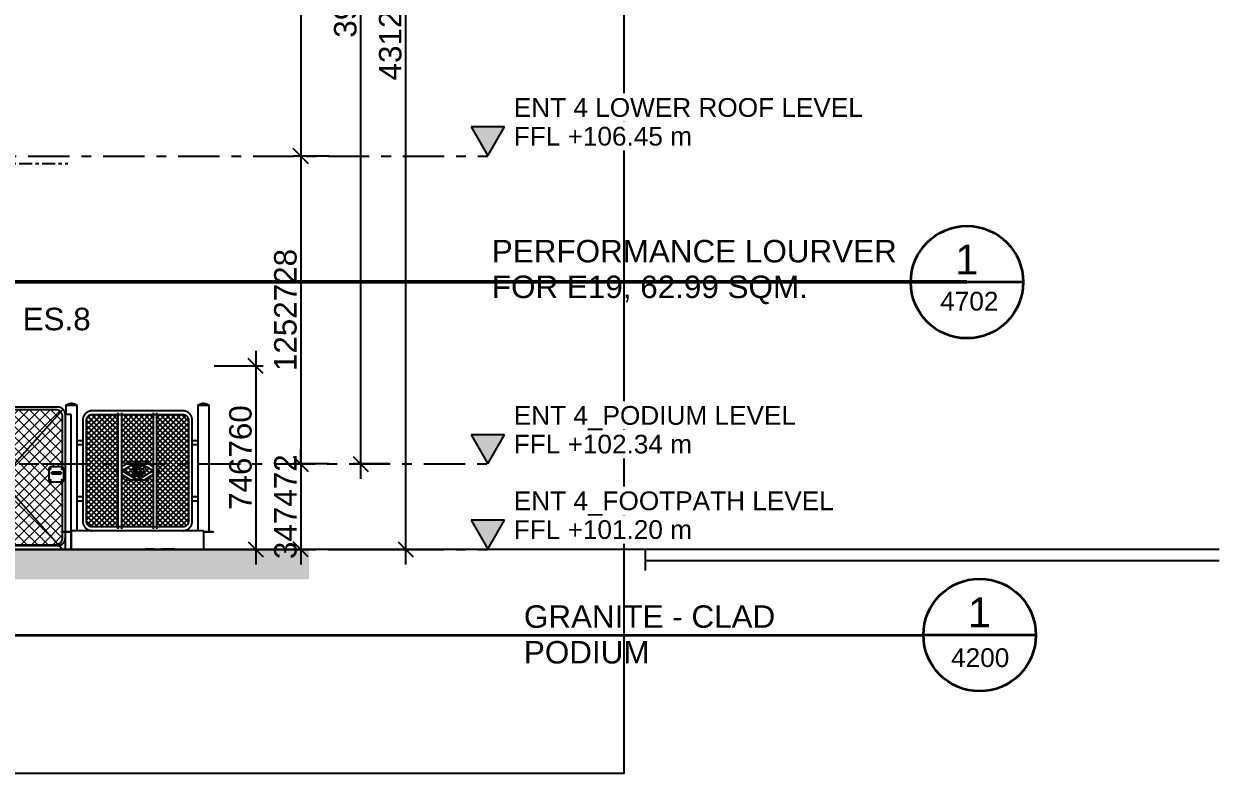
# Model space of a CAD drawing. Header units: millimetres. Extents: x 663313 to 1226001, y 1431724 to 1620898.
# Drawn here: x 968605 to 984551, y 1505819 to 1515819 of the extents above; entities that cross this region are included whole.
import ezdxf

# ---------------------------------------------------------------- set-up
doc = ezdxf.new("R2010")
doc.units = ezdxf.units.MM
doc.set_wipeout_variables(frame=1)
for name, pattern in [('CENTER', [50.8, 31.75, -6.35, 6.35, -6.35]), ('DPA_Grid _ Level 100', [1000, 550, -160, 130, -160]), ('TA_GL_000.70000', [1.925, 0.7, -0.175, 0.175, -0.175, 0.7])]:
    doc.linetypes.add(name, pattern=pattern)
doc.layers.add('000 - 0_HIDE_OBJ_FRAMING_DEF_SUB', color=7, linetype='Continuous', plot=False)
for name, color, linetype in [('000 - 0_SYM_DWG_GRIDLINE_MAIN_COLOR_251', 7, 'Continuous'), ('000 - 0_SYM_DWG_GROUND_MAIN_COLOR_40', 7, 'Continuous'), ('000 - CONCRETE_COL_HATCH_', 7, 'Continuous'), ('000 - CONCRETE_COL_WIPEOUT_', 7, 'Continuous'), ('000 - CONCRETE_EX_BUILDING_MAIN_COLOR_1', 7, 'Continuous'), ('000 - GRID', 7, 'CENTER'), ('_PP-Dim', 7, 'Continuous')]:
    doc.layers.add(name, color=color, linetype=linetype)
doc.styles.add('Arial', font='arial.ttf')
doc.styles.add('Arial_1', font='arial.ttf', dxfattribs={"height": 125})
doc.styles.add('Arial_2', font='arial.ttf', dxfattribs={"height": 300})
doc.styles.add('TA', font='', dxfattribs={"height": 4.5})
doc.styles.get('TA').set_extended_font_data('Cordia New')
doc.dimstyles.new('DPA-DIM-3_0_T-T', dxfattribs={"dimscale": 304.8, "dimtxt": 1.004192, "dimasz": 0.656168, "dimexe": 0.328084, "dimexo": 0.0625, "dimgap": 0.164042, "dimtad": 1, "dimdec": 0, "dimlfac": 304.8, "dimzin": 0, "dimdsep": 46, "dimtxsty": 'Arial_2', "dimblk1": 'OBLIQUE', "dimblk2": 'OBLIQUE', "dimsah": 1, "dimcen": 0.09, "dimdle": 0.656168, "dimclrd": 7, "dimclre": 7, "dimclrt": 7, "dimadec": 8, "dimazin": 0, "dimtfac": 1, "dimtdec": 4, "dimtix": 1, "dimtmove": 0, "dimatfit": 3, "dimfxl": 0.004306, "dimfxlon": 1, "dimtvp": 1, "dimtolj": 1, "dimtzin": 0, "dimarcsym": 2})

# ---------------------------------------------------------------- blocks, each defined once
blk = doc.blocks.new('A$Cbc3bdfda')
at = {"layer": 'Defpoints', "color": 7}
blk.add_lwpolyline([(0, -400), (775, -400), (775, 0), (0, 0)], close=True, dxfattribs=at)
blk = doc.blocks.new('*U4823')
at = {"layer": '000 - 0_SYM_DWG_GRIDLINE_MAIN_COLOR_251', "color": 7, "linetype": 'ByBlock', "ltscale": 5}
blk.add_line((30, 0), (-326, 0), dxfattribs=at)
at = {"layer": '000 - 0_SYM_DWG_GRIDLINE_MAIN_COLOR_251', "color": 7}
for p in [(-296, 0), (0, 0)]:
    blk.add_point(p, dxfattribs=at)
at = {"color": 7, "style": 'TA', "flags": 1}
blk.add_attdef('LOCATION', (6, -6), '', height=4.5, rotation=270, dxfattribs=at)
blk = doc.blocks.new('*U4825')
at = {"layer": '000 - 0_SYM_DWG_GRIDLINE_MAIN_COLOR_251', "color": 7, "linetype": 'ByBlock', "ltscale": 5}
blk.add_line((30, 0), (-326, 0), dxfattribs=at)
at = {"layer": '000 - 0_SYM_DWG_GRIDLINE_MAIN_COLOR_251', "color": 7}
for p in [(-296, 0), (0, 0)]:
    blk.add_point(p, dxfattribs=at)
at = {"color": 7, "style": 'TA', "flags": 1}
blk.add_attdef('LOCATION', (6, -6), '', height=4.5, rotation=270, dxfattribs=at)
blk = doc.blocks.new('W-1-PP18-ST_ENT4_REV00_20260602-145720_ELEVATION_3_DIMS')
at = {"layer": '000 - GRID', "color": 7, "linetype": 'TA_GL_000.70000', "xscale": 50, "yscale": 50, "zscale": 50, "rotation": 180}
for name, p in [('*U4825', (-14800, 106350)), ('*U4825', (-14800, 102340)), ('*U4823', (-14800, 101200))]:
    blk.add_blockref(name, p, dxfattribs=at)
blk = doc.blocks.new('DPA_CP_Fence Type D _4150_ - Fence Post Left-Right w MRTA Logo-24314260-ENT 4 ELE-3 sheet')
at = {"layer": '000 - CONCRETE_EX_BUILDING_MAIN_COLOR_1'}
h = blk.add_hatch(dxfattribs=at)
h.set_pattern_fill('FP_17', style=0, pattern_type=2)
h.set_pattern_definition([(45, (-1794750.573, 101450), (-35.3553, 35.3553), []), (135, (-1794750.573, 101450), (-35.3553, -35.3553), [])])
h.paths.add_polyline_path([(-1794209, 101500), (-1794140, 101501), (-1794126, 101503), (-1794105, 101512), (-1794089, 101526), (-1794078, 101542), (-1794072, 101560), (-1794070, 101575), (-1794071, 102930), (-1794073, 102944), (-1794082, 102966), (-1794097, 102982), (-1794113, 102992), (-1794130, 102998), (-1794146, 103000), (-1794491, 103000), (-1794491, 102273), (-1794451, 102250), (-1794491, 102227), (-1794491, 101500), (-1794471, 101500)])
h.paths.add_polyline_path([(-1795178, 101500), (-1795010, 101500), (-1795010, 102227), (-1795051, 102250), (-1795010, 102273), (-1795010, 103000), (-1795361, 102999), (-1795375, 102997), (-1795396, 102988), (-1795412, 102974), (-1795423, 102958), (-1795429, 102940), (-1795431, 102925), (-1795430, 101570), (-1795428, 101556), (-1795419, 101534), (-1795404, 101518), (-1795388, 101508), (-1795371, 101502), (-1795356, 101500), (-1795339, 101500)])
h.paths.add_polyline_path([(-1794855, 101500), (-1794540, 101500), (-1794540, 102198), (-1794627, 102148), (-1794597, 102130), (-1794641, 102130), (-1794649, 102135), (-1794657, 102130), (-1794747, 102130), (-1794694, 102161), (-1794751, 102193), (-1794807, 102161), (-1794754, 102130), (-1794844, 102130), (-1794852, 102135), (-1794860, 102130), (-1794904, 102130), (-1794874, 102148), (-1794961, 102198), (-1794961, 101500)])
h.paths.add_polyline_path([(-1794829, 102173), (-1794773, 102206), (-1794849, 102250), (-1794773, 102294), (-1794829, 102327), (-1794961, 102250), (-1794961, 102249), (-1794830, 102174)])
h.paths.add_polyline_path([(-1794672, 102173), (-1794540, 102250), (-1794540, 102251), (-1794672, 102327), (-1794728, 102294), (-1794653, 102250), (-1794728, 102206), (-1794694, 102186)])
h.paths.add_polyline_path([(-1794751, 102219), (-1794697, 102250), (-1794751, 102281), (-1794804, 102250), (-1794754, 102221)])
h.paths.add_polyline_path([(-1794540, 102302), (-1794540, 103000), (-1794961, 103000), (-1794961, 102302), (-1794874, 102352), (-1794904, 102370), (-1794860, 102370), (-1794852, 102365), (-1794844, 102370), (-1794754, 102370), (-1794807, 102339), (-1794751, 102307), (-1794694, 102339), (-1794747, 102370), (-1794657, 102370), (-1794649, 102365), (-1794641, 102370), (-1794597, 102370), (-1794627, 102352), (-1794597, 102335)])
at = {"layer": '000 - CONCRETE_EX_BUILDING_MAIN_COLOR_1', "color": 7}
for p, q in [((-1795706, 103125), (-1795706, 103000)), ((-1795706, 103125), (-1795556, 103125)), ((-1795556, 101450), (-1795556, 103125)), ((-1794146, 103050), (-1795356, 103050)), ((-1795011, 103025), (-1795011, 101475)), ((-1794961, 101475), (-1794961, 103025)), ((-1794541, 103025), (-1794541, 101475)), ((-1794491, 101475), (-1794491, 103025)), ((-1793946, 103125), (-1793946, 101450)), ((-1793946, 103125), (-1793796, 103125)), ((-1793796, 101440), (-1793796, 103125)), ((-1795481, 102925), (-1795481, 101575)), ((-1795431, 101575), (-1795431, 102925)), ((-1795356, 103000), (-1794146, 103000)), ((-1794071, 102925), (-1794071, 101575)), ((-1794021, 101575), (-1794021, 102925)), ((-1795480, 102650), (-1795556, 102650)), ((-1795556, 102600), (-1795480, 102600)), ((-1793945, 102650), (-1794021, 102650)), ((-1794021, 102600), (-1793945, 102600)), ((-1795010, 102274), (-1795051, 102250)), ((-1795051, 102250), (-1795010, 102226)), ((-1794961, 102251), (-1794754, 102370)), ((-1794844, 102370), (-1794961, 102302)), ((-1794754, 102130), (-1794961, 102249)), ((-1794860, 102370), (-1794904, 102370)), ((-1794904, 102370), (-1794874, 102352)), ((-1794874, 102352), (-1794852, 102365)), ((-1794852, 102365), (-1794860, 102370)), ((-1794773, 102294), (-1794849, 102250)), ((-1794849, 102250), (-1794773, 102206)), ((-1794754, 102370), (-1794844, 102370)), ((-1794807, 102339), (-1794829, 102327)), ((-1794829, 102327), (-1794697, 102250)), ((-1794697, 102250), (-1794829, 102173)), ((-1794653, 102250), (-1794807, 102339)), ((-1794807, 102161), (-1794653, 102250)), ((-1794804, 102250), (-1794751, 102281)), ((-1794751, 102219), (-1794804, 102250)), ((-1794751, 102281), (-1794773, 102294)), ((-1794773, 102206), (-1794751, 102219)), ((-1794694, 102339), (-1794751, 102307)), ((-1794751, 102307), (-1794728, 102294)), ((-1794657, 102370), (-1794747, 102370)), ((-1794747, 102370), (-1794540, 102251)), ((-1794540, 102249), (-1794747, 102130)), ((-1794728, 102294), (-1794672, 102327)), ((-1794672, 102327), (-1794694, 102339)), ((-1794540, 102302), (-1794657, 102370)), ((-1794641, 102370), (-1794649, 102365)), ((-1794649, 102365), (-1794627, 102352)), ((-1794597, 102370), (-1794641, 102370)), ((-1794627, 102352), (-1794597, 102370)), ((-1794451, 102250), (-1794491, 102274)), ((-1794491, 102226), (-1794451, 102250)), ((-1794961, 102198), (-1794844, 102130)), ((-1794874, 102148), (-1794904, 102130)), ((-1794904, 102130), (-1794860, 102130)), ((-1794852, 102135), (-1794874, 102148)), ((-1794860, 102130), (-1794852, 102135)), ((-1794844, 102130), (-1794754, 102130)), ((-1794829, 102173), (-1794807, 102161)), ((-1794728, 102206), (-1794751, 102193)), ((-1794751, 102193), (-1794694, 102161)), ((-1794747, 102130), (-1794657, 102130)), ((-1794672, 102173), (-1794728, 102206)), ((-1794694, 102161), (-1794672, 102173)), ((-1794657, 102130), (-1794540, 102198)), ((-1794627, 102148), (-1794649, 102135)), ((-1794649, 102135), (-1794641, 102130)), ((-1794641, 102130), (-1794597, 102130)), ((-1794597, 102130), (-1794627, 102148)), ((-1795480, 101900), (-1795556, 101900)), ((-1793945, 101900), (-1794021, 101900)), ((-1795556, 101850), (-1795480, 101850)), ((-1794021, 101850), (-1793945, 101850)), ((-1795766, 101440), (-1795631, 101440)), ((-1795766, 101430), (-1795766, 101440)), ((-1795631, 101430), (-1795766, 101430)), ((-1794146, 101500), (-1795356, 101500)), ((-1793871, 101440), (-1793736, 101440)), ((-1793736, 101430), (-1793871, 101430)), ((-1793736, 101430), (-1793736, 101440))]:
    blk.add_line(p, q, dxfattribs=at)
at = {"layer": '000 - CONCRETE_EX_BUILDING_MAIN_COLOR_1', "color": 7, "flags": 128}
for points in [[(-1795706, 103125), (-1795702, 103128), (-1795697, 103131), (-1795693, 103133), (-1795689, 103136), (-1795684, 103138), (-1795680, 103140), (-1795675, 103142), (-1795670, 103144), (-1795666, 103145), (-1795661, 103146), (-1795656, 103147), (-1795651, 103148), (-1795646, 103149), (-1795641, 103150), (-1795636, 103150), (-1795631, 103150), (-1795631, 103150)], [(-1795631, 103150), (-1795626, 103150), (-1795621, 103150), (-1795616, 103149), (-1795611, 103148), (-1795606, 103148), (-1795601, 103146), (-1795596, 103145), (-1795591, 103144), (-1795587, 103142), (-1795582, 103140), (-1795577, 103138), (-1795573, 103136), (-1795568, 103133), (-1795564, 103131), (-1795560, 103128), (-1795556, 103125), (-1795556, 103125)], [(-1795356, 103050), (-1795361, 103050), (-1795366, 103050), (-1795371, 103049), (-1795375, 103048), (-1795380, 103048), (-1795385, 103046), (-1795390, 103045), (-1795395, 103044), (-1795400, 103042), (-1795404, 103040), (-1795409, 103038), (-1795413, 103036), (-1795418, 103033), (-1795422, 103031), (-1795426, 103028), (-1795430, 103025), (-1795434, 103022), (-1795438, 103019), (-1795442, 103016), (-1795445, 103012), (-1795449, 103008), (-1795452, 103005), (-1795455, 103001), (-1795458, 102997), (-1795461, 102993), (-1795463, 102988), (-1795466, 102984), (-1795468, 102979), (-1795470, 102975), (-1795472, 102970), (-1795474, 102966), (-1795475, 102961), (-1795477, 102956), (-1795478, 102951), (-1795479, 102946), (-1795480, 102941), (-1795480, 102936), (-1795480, 102931), (-1795481, 102926), (-1795481, 102925)], [(-1794021, 102925), (-1794021, 102930), (-1794021, 102935), (-1794021, 102940), (-1794022, 102945), (-1794023, 102950), (-1794024, 102955), (-1794025, 102960), (-1794027, 102964), (-1794029, 102969), (-1794030, 102974), (-1794032, 102978), (-1794035, 102983), (-1794037, 102987), (-1794040, 102991), (-1794042, 102996), (-1794045, 103000), (-1794048, 103004), (-1794052, 103007), (-1794055, 103011), (-1794058, 103015), (-1794062, 103018), (-1794066, 103021), (-1794070, 103024), (-1794074, 103027), (-1794078, 103030), (-1794082, 103033), (-1794087, 103035), (-1794091, 103038), (-1794096, 103040), (-1794100, 103042), (-1794105, 103043), (-1794110, 103045), (-1794115, 103046), (-1794119, 103047), (-1794124, 103048), (-1794129, 103049), (-1794134, 103049), (-1794139, 103050), (-1794144, 103050), (-1794146, 103050)], [(-1793946, 103125), (-1793942, 103128), (-1793937, 103131), (-1793933, 103133), (-1793929, 103136), (-1793924, 103138), (-1793920, 103140), (-1793915, 103142), (-1793910, 103144), (-1793906, 103145), (-1793901, 103146), (-1793896, 103147), (-1793891, 103148), (-1793886, 103149), (-1793881, 103150), (-1793876, 103150), (-1793871, 103150), (-1793871, 103150)], [(-1793871, 103150), (-1793866, 103150), (-1793861, 103150), (-1793856, 103149), (-1793851, 103148), (-1793846, 103148), (-1793841, 103146), (-1793836, 103145), (-1793831, 103144), (-1793827, 103142), (-1793822, 103140), (-1793817, 103138), (-1793813, 103136), (-1793808, 103133), (-1793804, 103131), (-1793800, 103128), (-1793796, 103125), (-1793796, 103125)], [(-1795431, 102925), (-1795431, 102928), (-1795430, 102931), (-1795430, 102934), (-1795430, 102937), (-1795429, 102940), (-1795428, 102943), (-1795428, 102946), (-1795427, 102949), (-1795426, 102951), (-1795425, 102954), (-1795423, 102957), (-1795422, 102960), (-1795421, 102962), (-1795419, 102965), (-1795417, 102967), (-1795416, 102970), (-1795414, 102972), (-1795412, 102974), (-1795410, 102977), (-1795408, 102979), (-1795406, 102981), (-1795403, 102983), (-1795401, 102985), (-1795399, 102986), (-1795396, 102988), (-1795394, 102990), (-1795391, 102991), (-1795388, 102993), (-1795386, 102994), (-1795383, 102995), (-1795380, 102996), (-1795377, 102997), (-1795374, 102998), (-1795371, 102998), (-1795368, 102999), (-1795365, 102999), (-1795362, 103000), (-1795359, 103000), (-1795356, 103000), (-1795356, 103000)], [(-1794146, 103000), (-1794143, 103000), (-1794140, 103000), (-1794137, 102999), (-1794134, 102999), (-1794131, 102999), (-1794128, 102998), (-1794125, 102997), (-1794122, 102996), (-1794119, 102995), (-1794116, 102994), (-1794114, 102993), (-1794111, 102992), (-1794108, 102990), (-1794106, 102989), (-1794103, 102987), (-1794101, 102985), (-1794098, 102983), (-1794096, 102981), (-1794094, 102979), (-1794092, 102977), (-1794090, 102975), (-1794088, 102973), (-1794086, 102970), (-1794084, 102968), (-1794082, 102966), (-1794081, 102963), (-1794079, 102960), (-1794078, 102958), (-1794077, 102955), (-1794076, 102952), (-1794075, 102949), (-1794074, 102947), (-1794073, 102944), (-1794072, 102941), (-1794072, 102938), (-1794071, 102935), (-1794071, 102932), (-1794071, 102929), (-1794071, 102926), (-1794071, 102925)], [(-1795481, 101575), (-1795480, 101570), (-1795480, 101565), (-1795480, 101560), (-1795479, 101555), (-1795478, 101550), (-1795477, 101545), (-1795476, 101540), (-1795474, 101536), (-1795473, 101531), (-1795471, 101526), (-1795469, 101522), (-1795466, 101517), (-1795464, 101513), (-1795461, 101509), (-1795459, 101504), (-1795456, 101500), (-1795453, 101496), (-1795450, 101493), (-1795446, 101489), (-1795443, 101485), (-1795439, 101482), (-1795435, 101479), (-1795431, 101476), (-1795427, 101473), (-1795423, 101470), (-1795419, 101467), (-1795414, 101465), (-1795410, 101462), (-1795405, 101460), (-1795401, 101458), (-1795396, 101457), (-1795391, 101455), (-1795387, 101454), (-1795382, 101453), (-1795377, 101452), (-1795372, 101451), (-1795367, 101451), (-1795362, 101450), (-1795357, 101450), (-1795356, 101450)], [(-1795356, 101500), (-1795359, 101500), (-1795362, 101500), (-1795365, 101501), (-1795368, 101501), (-1795370, 101501), (-1795373, 101502), (-1795376, 101503), (-1795379, 101504), (-1795382, 101505), (-1795385, 101506), (-1795388, 101507), (-1795390, 101508), (-1795393, 101510), (-1795395, 101511), (-1795398, 101513), (-1795400, 101515), (-1795403, 101517), (-1795405, 101519), (-1795407, 101521), (-1795409, 101523), (-1795411, 101525), (-1795413, 101527), (-1795415, 101530), (-1795417, 101532), (-1795419, 101534), (-1795420, 101537), (-1795422, 101540), (-1795423, 101542), (-1795424, 101545), (-1795425, 101548), (-1795427, 101551), (-1795427, 101553), (-1795428, 101556), (-1795429, 101559), (-1795429, 101562), (-1795430, 101565), (-1795430, 101568), (-1795430, 101571), (-1795431, 101574), (-1795431, 101575)], [(-1794146, 101450), (-1794141, 101450), (-1794136, 101450), (-1794131, 101451), (-1794126, 101452), (-1794121, 101452), (-1794116, 101454), (-1794111, 101455), (-1794106, 101456), (-1794102, 101458), (-1794097, 101460), (-1794092, 101462), (-1794088, 101464), (-1794083, 101467), (-1794079, 101469), (-1794075, 101472), (-1794071, 101475), (-1794067, 101478), (-1794063, 101481), (-1794059, 101484), (-1794056, 101488), (-1794052, 101492), (-1794049, 101495), (-1794046, 101499), (-1794043, 101503), (-1794040, 101507), (-1794038, 101512), (-1794035, 101516), (-1794033, 101521), (-1794031, 101525), (-1794029, 101530), (-1794027, 101534), (-1794026, 101539), (-1794024, 101544), (-1794023, 101549), (-1794022, 101554), (-1794022, 101559), (-1794021, 101564), (-1794021, 101569), (-1794021, 101574), (-1794021, 101575)], [(-1794071, 101575), (-1794071, 101572), (-1794071, 101569), (-1794071, 101566), (-1794072, 101563), (-1794072, 101560), (-1794073, 101557), (-1794073, 101554), (-1794074, 101551), (-1794075, 101549), (-1794076, 101546), (-1794078, 101543), (-1794079, 101540), (-1794080, 101538), (-1794082, 101535), (-1794084, 101533), (-1794085, 101530), (-1794087, 101528), (-1794089, 101526), (-1794091, 101523), (-1794093, 101521), (-1794096, 101519), (-1794098, 101517), (-1794100, 101515), (-1794103, 101514), (-1794105, 101512), (-1794108, 101510), (-1794110, 101509), (-1794113, 101507), (-1794116, 101506), (-1794118, 101505), (-1794121, 101504), (-1794124, 101503), (-1794127, 101502), (-1794130, 101502), (-1794133, 101501), (-1794136, 101501), (-1794139, 101500), (-1794142, 101500), (-1794145, 101500), (-1794146, 101500)]]:
    blk.add_lwpolyline(points, dxfattribs=at)
blk = doc.blocks.new('Rectangular Mullion - Mullion_Beam 300x400-20190462-ENT 4 ELE-3 sheet')
at = {"layer": '000 - CONCRETE_EX_BUILDING_MAIN_COLOR_1', "color": 7}
for p, q in [((-1795630.57287, 101200), (-1795630.57287, 101450)), ((-1793870.57287, 101450), (-1795630.57287, 101450)), ((-1793870.57287, 101450), (-1793870.57287, 101200))]:
    blk.add_line(p, q, dxfattribs=at)
blk = doc.blocks.new('DR-SG-SW-Wire Screen Hinge - D50_900x2000 mm-20103397-ENT 4 ELE-3 sheet')
at = {"layer": '000 - CONCRETE_EX_BUILDING_MAIN_COLOR_1', "lineweight": 9}
h = blk.add_hatch(dxfattribs=at)
h.set_pattern_fill('FP_23', style=0, pattern_type=2)
h.set_pattern_definition([(45, (-1793848.82, 102399.86), (-70.7107, 70.7107), []), (135, (-1793848.82, 102399.86), (-70.7107, -70.7107), [])])
h.paths.add_polyline_path([(-1796470, 101260), (-1795849, 101260), (-1795823, 101263), (-1795799, 101273), (-1795778, 101289), (-1795762, 101310), (-1795752, 101334), (-1795749, 101360), (-1795749, 101430), (-1795766, 101430), (-1795766, 101440), (-1795749, 101440), (-1795749, 102102), (-1795756, 102100), (-1795765, 102100), (-1795916, 102101), (-1795922, 102103), (-1795927, 102107), (-1795931, 102113), (-1795933, 102119), (-1795934, 102130), (-1795933, 102281), (-1795931, 102288), (-1795927, 102293), (-1795922, 102297), (-1795912, 102300), (-1795904, 102300), (-1795753, 102299), (-1795749, 102299), (-1795749, 102965), (-1795754, 102994), (-1795762, 103015), (-1795778, 103036), (-1795799, 103051), (-1795824, 103062), (-1795849, 103065), (-1796479, 103065), (-1796505, 103061), (-1796529, 103051), (-1796550, 103035), (-1796566, 103015), (-1796576, 102991), (-1796579, 102965), (-1796579, 101360), (-1796576, 101334), (-1796566, 101310), (-1796550, 101289), (-1796529, 101273), (-1796505, 101263), (-1796479, 101260)])
h.paths.add_polyline_path([(-1795759, 102121), (-1795755, 102123), (-1795754, 102126), (-1795755, 102130), (-1795759, 102131), (-1795762, 102130), (-1795764, 102126), (-1795762, 102123), (-1795759, 102121)])
h.paths.add_polyline_path([(-1795909, 102121), (-1795906, 102123), (-1795904, 102126), (-1795906, 102130), (-1795909, 102131), (-1795913, 102130), (-1795914, 102126), (-1795913, 102123), (-1795911, 102121)])
h.paths.add_polyline_path([(-1795776, 102212), (-1795775, 102212), (-1795775, 102212)])
h.paths.add_polyline_path([(-1795766, 102215), (-1795765, 102220), (-1795766, 102220), (-1795766, 102217)])
h.paths.add_polyline_path([(-1795772, 102229), (-1795774, 102230), (-1795773, 102229)])
h.paths.add_polyline_path([(-1795759, 102269), (-1795755, 102270), (-1795754, 102274), (-1795755, 102277), (-1795759, 102279), (-1795762, 102277), (-1795764, 102274), (-1795762, 102270), (-1795760, 102269)])
h.paths.add_polyline_path([(-1795909, 102269), (-1795906, 102270), (-1795904, 102274), (-1795906, 102277), (-1795909, 102279), (-1795913, 102277), (-1795914, 102274), (-1795913, 102270), (-1795911, 102269)])
at = {"layer": '000 - CONCRETE_EX_BUILDING_MAIN_COLOR_1', "color": 7}
for p, q in [((-1795749, 103065), (-1796579, 102132)), ((-1796554, 103030), (-1796553, 103031)), ((-1795814, 103100), (-1796514, 103100)), ((-1795849, 103065), (-1796479, 103065)), ((-1795784, 103040), (-1795783, 103039)), ((-1795749, 103065), (-1795777, 103034)), ((-1796589, 102900), (-1796614, 102900)), ((-1796589, 102700), (-1796589, 102900)), ((-1796579, 102965), (-1796579, 101360)), ((-1795749, 102298), (-1795749, 102965)), ((-1796614, 102700), (-1796589, 102700)), ((-1795934, 102275), (-1795934, 102125)), ((-1795759, 102300), (-1795909, 102300)), ((-1795790, 102230), (-1795878, 102230)), ((-1795734, 102125), (-1795734, 102275)), ((-1796579, 102132), (-1795749, 101200)), ((-1795909, 102100), (-1795759, 102100)), ((-1795878, 102210), (-1795790, 102210)), ((-1795749, 101440), (-1795749, 102102)), ((-1795749, 101360), (-1795749, 101430)), ((-1796479, 101260), (-1795849, 101260)), ((-1795810, 101269), (-1795749, 101200)), ((-1796514, 101250), (-1795814, 101250))]:
    blk.add_line(p, q, dxfattribs=at)
at = {"layer": '000 - CONCRETE_EX_BUILDING_MAIN_COLOR_1', "color": 7, "flags": 128}
for points in [[(-1796514, 103100), (-1796518, 103100), (-1796522, 103100), (-1796526, 103099), (-1796530, 103099), (-1796534, 103098), (-1796538, 103097), (-1796542, 103096), (-1796546, 103095), (-1796549, 103094), (-1796553, 103092), (-1796557, 103090), (-1796560, 103089), (-1796564, 103087), (-1796567, 103085), (-1796571, 103083), (-1796574, 103080), (-1796577, 103078), (-1796580, 103075), (-1796583, 103072), (-1796586, 103070), (-1796589, 103067), (-1796591, 103064), (-1796594, 103061), (-1796596, 103057), (-1796598, 103054), (-1796600, 103051), (-1796602, 103047), (-1796604, 103044), (-1796606, 103040), (-1796607, 103036), (-1796609, 103032), (-1796610, 103029), (-1796611, 103025), (-1796612, 103021), (-1796613, 103017), (-1796613, 103013), (-1796614, 103009), (-1796614, 103005), (-1796614, 103001), (-1796614, 103000)], [(-1796546, 103039), (-1796544, 103040), (-1796543, 103041)], [(-1795714, 103000), (-1795714, 103004), (-1795714, 103008), (-1795715, 103012), (-1795715, 103016), (-1795716, 103020), (-1795717, 103024), (-1795718, 103028), (-1795719, 103031), (-1795721, 103035), (-1795722, 103039), (-1795724, 103043), (-1795725, 103046), (-1795727, 103050), (-1795729, 103053), (-1795732, 103056), (-1795734, 103060), (-1795736, 103063), (-1795739, 103066), (-1795742, 103069), (-1795744, 103072), (-1795747, 103074), (-1795750, 103077), (-1795754, 103080), (-1795757, 103082), (-1795760, 103084), (-1795763, 103086), (-1795767, 103088), (-1795771, 103090), (-1795774, 103092), (-1795778, 103093), (-1795782, 103095), (-1795785, 103096), (-1795789, 103097), (-1795793, 103098), (-1795797, 103099), (-1795801, 103099), (-1795805, 103100), (-1795809, 103100), (-1795813, 103100), (-1795814, 103100)], [(-1795878, 102230), (-1795879, 102230), (-1795879, 102230), (-1795880, 102230), (-1795880, 102230), (-1795881, 102230), (-1795882, 102230), (-1795882, 102230), (-1795883, 102230), (-1795883, 102230), (-1795884, 102230), (-1795884, 102230), (-1795885, 102230), (-1795886, 102230), (-1795886, 102230), (-1795887, 102230), (-1795887, 102230), (-1795888, 102230), (-1795888, 102230), (-1795888, 102230), (-1795889, 102230), (-1795889, 102230), (-1795890, 102230), (-1795890, 102230), (-1795890, 102230), (-1795891, 102230), (-1795891, 102230), (-1795891, 102230), (-1795892, 102230), (-1795892, 102230), (-1795892, 102230), (-1795892, 102230), (-1795892, 102230), (-1795893, 102230), (-1795893, 102230), (-1795893, 102230), (-1795893, 102230), (-1795893, 102230), (-1795893, 102230), (-1795893, 102230)], [(-1795775, 102230), (-1795775, 102230), (-1795775, 102230), (-1795775, 102230), (-1795775, 102230), (-1795775, 102230), (-1795776, 102230), (-1795776, 102230), (-1795776, 102230), (-1795776, 102230), (-1795776, 102230), (-1795777, 102230), (-1795777, 102230), (-1795777, 102230), (-1795777, 102230), (-1795778, 102230), (-1795778, 102230), (-1795778, 102230), (-1795779, 102230), (-1795779, 102230), (-1795780, 102230), (-1795780, 102230), (-1795781, 102230), (-1795781, 102230), (-1795781, 102230), (-1795782, 102230), (-1795783, 102230), (-1795783, 102230), (-1795784, 102230), (-1795784, 102230), (-1795785, 102230), (-1795785, 102230), (-1795786, 102230), (-1795786, 102230), (-1795787, 102230), (-1795788, 102230), (-1795788, 102230), (-1795789, 102230), (-1795789, 102230), (-1795790, 102230), (-1795790, 102230)], [(-1795893, 102210), (-1795893, 102210), (-1795893, 102210), (-1795893, 102210), (-1795893, 102210), (-1795893, 102210), (-1795893, 102210), (-1795893, 102210), (-1795892, 102210), (-1795892, 102210), (-1795892, 102210), (-1795892, 102210), (-1795891, 102210), (-1795891, 102210), (-1795891, 102210), (-1795890, 102210), (-1795890, 102210), (-1795890, 102210), (-1795889, 102210), (-1795889, 102210), (-1795889, 102210), (-1795888, 102210), (-1795888, 102210), (-1795887, 102210), (-1795887, 102210), (-1795886, 102210), (-1795886, 102210), (-1795885, 102210), (-1795885, 102210), (-1795884, 102210), (-1795884, 102210), (-1795883, 102210), (-1795882, 102210), (-1795882, 102210), (-1795881, 102210), (-1795881, 102210), (-1795880, 102210), (-1795879, 102210), (-1795879, 102210), (-1795878, 102210), (-1795878, 102210)], [(-1795790, 102210), (-1795789, 102210), (-1795789, 102210), (-1795788, 102210), (-1795788, 102210), (-1795787, 102210), (-1795787, 102210), (-1795786, 102210), (-1795785, 102210), (-1795785, 102210), (-1795784, 102210), (-1795784, 102210), (-1795783, 102210), (-1795783, 102210), (-1795782, 102210), (-1795782, 102210), (-1795781, 102210), (-1795781, 102210), (-1795780, 102210), (-1795780, 102210), (-1795779, 102210), (-1795779, 102210), (-1795779, 102210), (-1795778, 102210), (-1795778, 102210), (-1795777, 102210), (-1795777, 102210), (-1795777, 102210), (-1795777, 102210), (-1795776, 102210), (-1795776, 102210), (-1795776, 102210), (-1795776, 102210), (-1795776, 102210), (-1795775, 102210), (-1795775, 102210), (-1795775, 102210), (-1795775, 102210), (-1795775, 102210), (-1795775, 102210)], [(-1796614, 101350), (-1796614, 101346), (-1796614, 101342), (-1796613, 101338), (-1796613, 101334), (-1796612, 101330), (-1796611, 101326), (-1796610, 101322), (-1796609, 101319), (-1796608, 101315), (-1796606, 101311), (-1796605, 101307), (-1796603, 101304), (-1796601, 101300), (-1796599, 101297), (-1796597, 101294), (-1796594, 101290), (-1796592, 101287), (-1796589, 101284), (-1796587, 101281), (-1796584, 101278), (-1796581, 101276), (-1796578, 101273), (-1796575, 101270), (-1796571, 101268), (-1796568, 101266), (-1796565, 101264), (-1796561, 101262), (-1796558, 101260), (-1796554, 101258), (-1796550, 101257), (-1796547, 101255), (-1796543, 101254), (-1796539, 101253), (-1796535, 101252), (-1796531, 101251), (-1796527, 101251), (-1796523, 101250), (-1796519, 101250), (-1796515, 101250), (-1796514, 101250)], [(-1795814, 101250), (-1795810, 101250), (-1795806, 101250), (-1795802, 101251), (-1795798, 101251), (-1795794, 101252), (-1795790, 101253), (-1795786, 101254), (-1795783, 101255), (-1795779, 101256), (-1795775, 101258), (-1795772, 101260), (-1795768, 101261), (-1795764, 101263), (-1795761, 101265), (-1795758, 101267), (-1795754, 101270), (-1795751, 101272), (-1795748, 101275), (-1795745, 101278), (-1795742, 101280), (-1795740, 101283), (-1795737, 101286), (-1795735, 101289), (-1795732, 101293), (-1795730, 101296), (-1795728, 101299), (-1795726, 101303), (-1795724, 101306), (-1795722, 101310), (-1795721, 101314), (-1795720, 101318), (-1795718, 101321), (-1795717, 101325), (-1795716, 101329), (-1795716, 101333), (-1795715, 101337), (-1795715, 101341), (-1795714, 101345), (-1795714, 101349), (-1795714, 101350)]]:
    blk.add_lwpolyline(points, dxfattribs=at)
at = {"layer": '000 - CONCRETE_EX_BUILDING_MAIN_COLOR_1', "color": 7}
for centre, radius, start, end in [((-1796479, 102965), 100, 90, 180), ((-1795849, 102965), 100, 0, 90), ((-1795909, 102275), 25, 90, 180), ((-1795909, 102274), 5, 0, 180), ((-1795909, 102274), 5, 180, 0), ((-1795893, 102220), 10, 150, 180), ((-1795893, 102220), 10, 180, 210), ((-1795893, 102220), 10, 82.7725, 90), ((-1795775, 102220), 10, 75, 90), ((-1795775, 102220), 10, 75, 90), ((-1795775, 102220), 10, 0, 30), ((-1795775, 102220), 10, 0, 30), ((-1795775, 102220), 10, 330, 0), ((-1795775, 102220), 10, 330, 0), ((-1795759, 102274), 5, 0, 180), ((-1795759, 102274), 5, 180, 0), ((-1795759, 102275), 25, 0, 90), ((-1795909, 102125), 25, 180, 270), ((-1795909, 102126), 5, 0, 180), ((-1795909, 102126), 5, 180, 0), ((-1795893, 102220), 10, 270, 277.2275), ((-1795775, 102220), 10, 270, 285), ((-1795775, 102220), 10, 270, 285), ((-1795759, 102126), 5, 0, 180), ((-1795759, 102126), 5, 180, 0), ((-1795759, 102125), 25, 270, 0), ((-1796479, 101360), 100, 180, 270), ((-1795849, 101360), 100, 270, 0)]:
    blk.add_arc(centre, radius, start, end, dxfattribs=at)
blk = doc.blocks.new('DPA_GM-Drainage Gutter_Landscape - 550Wx500D-24061725-ENT 4 ELE-3 sheet')
at = {"layer": '000 - CONCRETE_EX_BUILDING_MAIN_COLOR_1', "color": 7}
for p, q in [((-1794634, 101205), (-1794646, 101205)), ((-1794646, 101205), (-1794646, 101200)), ((-1794634, 101203), (-1794634, 101205)), ((-1794634, 101205), (-1794633, 101205)), ((-1794534, 101203), (-1794634, 101203)), ((-1794633, 101205), (-1794534, 101205)), ((-1794633, 101205), (-1794633, 101203)), ((-1794527, 101205), (-1794534, 101205)), ((-1794534, 101205), (-1794534, 101203)), ((-1794527, 101200), (-1794527, 101205)), ((-1794527, 101205), (-1794449, 101205)), ((-1794442, 101205), (-1794449, 101205)), ((-1794449, 101205), (-1794449, 101200)), ((-1794442, 101200), (-1794442, 101205)), ((-1794442, 101205), (-1794419, 101205)), ((-1794358, 101205), (-1794419, 101205)), ((-1794419, 101205), (-1794419, 101200)), ((-1794358, 101203), (-1794358, 101205)), ((-1794358, 101205), (-1794357, 101205)), ((-1794258, 101203), (-1794358, 101203)), ((-1794357, 101205), (-1794258, 101205)), ((-1794357, 101205), (-1794357, 101203)), ((-1794251, 101205), (-1794258, 101205)), ((-1794258, 101205), (-1794258, 101203)), ((-1794251, 101200), (-1794251, 101205)), ((-1794251, 101205), (-1794250, 101205)), ((-1794250, 101200), (-1794250, 101205)), ((-1794250, 101205), (-1794243, 101205)), ((-1794250, 101205), (-1794250, 101200)), ((-1794243, 101200), (-1794243, 101205)), ((-1794243, 101205), (-1794236, 101205)), ((-1794243, 101205), (-1794243, 101200)), ((-1794236, 101200), (-1794236, 101205)), ((-1794236, 101205), (-1794229, 101205)), ((-1794236, 101205), (-1794236, 101200)), ((-1794229, 101200), (-1794229, 101205)), ((-1794229, 101205), (-1794222, 101205)), ((-1794229, 101205), (-1794229, 101200)), ((-1794222, 101200), (-1794222, 101205)), ((-1794221, 101205), (-1794214, 101205)), ((-1794221, 101205), (-1794221, 101200)), ((-1794214, 101200), (-1794214, 101205)), ((-1794214, 101205), (-1794207, 101205)), ((-1794214, 101205), (-1794214, 101200)), ((-1794207, 101200), (-1794207, 101205)), ((-1794207, 101205), (-1794200, 101205)), ((-1794207, 101205), (-1794207, 101200)), ((-1794200, 101200), (-1794200, 101205)), ((-1794200, 101205), (-1794193, 101205)), ((-1794200, 101205), (-1794200, 101200)), ((-1794193, 101200), (-1794193, 101205)), ((-1794193, 101205), (-1794185, 101205)), ((-1794193, 101205), (-1794193, 101200)), ((-1794185, 101200), (-1794185, 101205)), ((-1794185, 101205), (-1794178, 101205)), ((-1794185, 101205), (-1794185, 101200)), ((-1794178, 101200), (-1794178, 101205)), ((-1794178, 101205), (-1794171, 101205)), ((-1794178, 101205), (-1794178, 101200)), ((-1794171, 101200), (-1794171, 101205)), ((-1794171, 101205), (-1794164, 101205)), ((-1794171, 101205), (-1794171, 101200)), ((-1794164, 101200), (-1794164, 101205)), ((-1794164, 101205), (-1794157, 101205)), ((-1794164, 101205), (-1794164, 101200)), ((-1794157, 101200), (-1794157, 101205)), ((-1794157, 101205), (-1794149, 101205)), ((-1794157, 101205), (-1794157, 101200)), ((-1794149, 101200), (-1794149, 101205)), ((-1794149, 101205), (-1794142, 101205)), ((-1794149, 101205), (-1794149, 101200)), ((-1794142, 101200), (-1794142, 101205)), ((-1794142, 101205), (-1794135, 101205)), ((-1794142, 101205), (-1794142, 101200)), ((-1794135, 101200), (-1794135, 101205)), ((-1794135, 101205), (-1794128, 101205)), ((-1794135, 101205), (-1794135, 101200)), ((-1794128, 101200), (-1794128, 101205)), ((-1794128, 101205), (-1794128, 101200))]:
    blk.add_line(p, q, dxfattribs=at)
blk = doc.blocks.new('DPA_AN_Callout - DPA_AN_Callout-24593721-ENT 4 ELE-3 sheet')
at = {"layer": '000 - 0_HIDE_OBJ_FRAMING_DEF_SUB', "color": 7, "lineweight": 50}
blk.add_line((-1783684, 104770), (-1803779, 104770), dxfattribs=at)
blk = doc.blocks.new('Level - ARC - Level-3597206-ENT 4 ELE-3 sheet')
at = {"layer": '000 - 0_HIDE_OBJ_FRAMING_DEF_SUB'}
blk.add_hatch(color=7, dxfattribs=at).paths.add_polyline_path([(-1789853, 115139), (-1790077, 114751), (-1790301, 115139)])
at = {"layer": '000 - 0_HIDE_OBJ_FRAMING_DEF_SUB', "color": 7, "lineweight": 25}
for p, q in [((-1789853, 115139), (-1790301, 115139)), ((-1790301, 115139), (-1790077, 114751)), ((-1790077, 114751), (-1789853, 115139))]:
    blk.add_line(p, q, dxfattribs=at)
blk = doc.blocks.new('_Oblique')
at = {"color": 7, "linetype": 'ByBlock', "lineweight": -2}
blk.add_line((-0.5, -0.5), (0.5, 0.5), dxfattribs=at)
blk = doc.blocks.new('*D4503')
at = {"layer": '000 - 0_HIDE_OBJ_FRAMING_DEF_SUB', "color": 7, "lineweight": -2, "transparency": 16777216}
for p, q in [((4606, 114950), (4606, 106250)), ((4987, 114750), (4506, 114750)), ((4987, 106450), (4506, 106450))]:
    blk.add_line(p, q, dxfattribs=at)
at = {"layer": 'Defpoints', "color": 7, "transparency": 16777216}
for p in [(5006, 114750), (4606, 106450), (5006, 106450)]:
    blk.add_point(p, dxfattribs=at)
at = {"layer": '000 - 0_HIDE_OBJ_FRAMING_DEF_SUB', "color": 7, "lineweight": -2, "transparency": 16777216, "xscale": 200, "yscale": 200, "zscale": 200}
for p, rotation in [((4606, 114750), 90), ((4606, 106450), 270)]:
    blk.add_blockref('_Oblique', p, dxfattribs=dict(at, rotation=rotation))
at = {"layer": '000 - 0_HIDE_OBJ_FRAMING_DEF_SUB', "color": 7, "transparency": 16777216, "insert": (4403, 110600), "char_height": 300, "width": 1107.53, "attachment_point": 5, "rotation": 90, "style": 'Arial_2'}
blk.add_mtext('\\A1;2529840', dxfattribs=at)
blk = doc.blocks.new('*D4504')
at = {"layer": '000 - 0_HIDE_OBJ_FRAMING_DEF_SUB', "color": 7, "lineweight": -2, "transparency": 16777216}
for p, q in [((4606, 106650), (4606, 102140)), ((4987, 106450), (4506, 106450)), ((4987, 102340), (4506, 102340))]:
    blk.add_line(p, q, dxfattribs=at)
at = {"layer": 'Defpoints', "color": 7, "transparency": 16777216}
for p in [(5006, 106450), (4606, 102340), (5006, 102340)]:
    blk.add_point(p, dxfattribs=at)
at = {"layer": '000 - 0_HIDE_OBJ_FRAMING_DEF_SUB', "color": 7, "lineweight": -2, "transparency": 16777216, "xscale": 200, "yscale": 200, "zscale": 200}
for p, rotation in [((4606, 106450), 90), ((4606, 102340), 270)]:
    blk.add_blockref('_Oblique', p, dxfattribs=dict(at, rotation=rotation))
at = {"layer": '000 - 0_HIDE_OBJ_FRAMING_DEF_SUB', "color": 7, "transparency": 16777216, "insert": (4403, 104395), "char_height": 300, "width": 1107.53, "attachment_point": 5, "rotation": 90, "style": 'Arial_2'}
blk.add_mtext('\\A1;1252728', dxfattribs=at)
blk = doc.blocks.new('*D4505')
at = {"layer": '000 - 0_HIDE_OBJ_FRAMING_DEF_SUB', "color": 7, "lineweight": -2, "transparency": 16777216}
for p, q in [((4606, 102340), (4606, 102540)), ((4987, 102340), (4506, 102340)), ((4606, 102340), (4606, 101200)), ((4987, 101200), (4506, 101200)), ((4606, 101200), (4606, 101000))]:
    blk.add_line(p, q, dxfattribs=at)
at = {"layer": 'Defpoints', "color": 7, "transparency": 16777216}
for p in [(5006, 102340), (4606, 101200), (5006, 101200)]:
    blk.add_point(p, dxfattribs=at)
at = {"layer": '000 - 0_HIDE_OBJ_FRAMING_DEF_SUB', "color": 7, "lineweight": -2, "transparency": 16777216, "xscale": 200, "yscale": 200, "zscale": 200}
for p, rotation in [((4606, 102340), 270), ((4606, 101200), 90)]:
    blk.add_blockref('_Oblique', p, dxfattribs=dict(at, rotation=rotation))
at = {"layer": '000 - 0_HIDE_OBJ_FRAMING_DEF_SUB', "color": 7, "transparency": 16777216, "insert": (4403, 101770), "char_height": 300, "width": 1107.53, "attachment_point": 5, "rotation": 90, "style": 'Arial_2'}
blk.add_mtext('\\A1;347472', dxfattribs=at)
blk = doc.blocks.new('*D4508')
at = {"layer": '000 - 0_HIDE_OBJ_FRAMING_DEF_SUB', "color": 7, "lineweight": -2, "transparency": 16777216}
for p, q in [((6005, 115550), (6005, 101000)), ((5513, 115350), (6105, 115350)), ((5513, 101200), (6105, 101200))]:
    blk.add_line(p, q, dxfattribs=at)
at = {"layer": 'Defpoints', "color": 7, "transparency": 16777216}
for p in [(5494, 115350), (5494, 101200), (6005, 101200)]:
    blk.add_point(p, dxfattribs=at)
at = {"layer": '000 - 0_HIDE_OBJ_FRAMING_DEF_SUB', "color": 7, "lineweight": -2, "transparency": 16777216, "xscale": 200, "yscale": 200, "zscale": 200}
for p, rotation in [((6005, 115350), 90), ((6005, 101200), 270)]:
    blk.add_blockref('_Oblique', p, dxfattribs=dict(at, rotation=rotation))
at = {"layer": '000 - 0_HIDE_OBJ_FRAMING_DEF_SUB', "color": 7, "transparency": 16777216, "insert": (5802, 108275), "char_height": 300, "width": 1384.41, "attachment_point": 5, "rotation": 90, "style": 'Arial_2'}
blk.add_mtext('\\A1;4312920', dxfattribs=at)
blk = doc.blocks.new('*D4512')
at = {"layer": '000 - 0_HIDE_OBJ_FRAMING_DEF_SUB', "color": 7, "lineweight": -2, "transparency": 16777216}
for p, q in [((4006, 103850), (4006, 101000)), ((3452, 103650), (4106, 103650)), ((4498, 101200), (3906, 101200))]:
    blk.add_line(p, q, dxfattribs=at)
at = {"layer": 'Defpoints', "color": 7, "transparency": 16777216}
for p in [(3433, 103650), (4006, 101200), (4517, 101200)]:
    blk.add_point(p, dxfattribs=at)
at = {"layer": '000 - 0_HIDE_OBJ_FRAMING_DEF_SUB', "color": 7, "lineweight": -2, "transparency": 16777216, "xscale": 200, "yscale": 200, "zscale": 200}
for p, rotation in [((4006, 103650), 90), ((4006, 101200), 270)]:
    blk.add_blockref('_Oblique', p, dxfattribs=dict(at, rotation=rotation))
at = {"layer": '000 - 0_HIDE_OBJ_FRAMING_DEF_SUB', "color": 7, "transparency": 16777216, "insert": (3803, 102425), "char_height": 300, "width": 1107.53, "attachment_point": 5, "rotation": 90, "style": 'Arial_2'}
blk.add_mtext('\\A1;746760', dxfattribs=at)
blk = doc.blocks.new('DPA_AN_Callout Symbol - UP-Down NONE ARROW-14993436-ENT 4 ELE-3 sheet')
at = {"layer": '000 - 0_HIDE_OBJ_FRAMING_DEF_SUB', "color": 7, "lineweight": 35}
blk.add_line((-1784265, 100060), (-1782765, 100060), dxfattribs=at)
blk.add_circle((-1783515, 100057), 750, dxfattribs=at)
blk = doc.blocks.new('*D4532')
at = {"layer": '000 - 0_HIDE_OBJ_FRAMING_DEF_SUB', "color": 7, "lineweight": -2, "transparency": 16777216}
for p, q in [((5405, 115550), (5405, 102140)), ((5786, 115350), (5305, 115350)), ((5786, 102340), (5305, 102340))]:
    blk.add_line(p, q, dxfattribs=at)
at = {"layer": 'Defpoints', "color": 7, "transparency": 16777216}
for p in [(5805, 115350), (5405, 102340), (5805, 102340)]:
    blk.add_point(p, dxfattribs=at)
at = {"layer": '000 - 0_HIDE_OBJ_FRAMING_DEF_SUB', "color": 7, "lineweight": -2, "transparency": 16777216, "xscale": 200, "yscale": 200, "zscale": 200}
for p, rotation in [((5405, 115350), 90), ((5405, 102340), 270)]:
    blk.add_blockref('_Oblique', p, dxfattribs=dict(at, rotation=rotation))
at = {"layer": '000 - 0_HIDE_OBJ_FRAMING_DEF_SUB', "color": 7, "transparency": 16777216, "insert": (5202, 108845), "char_height": 300, "width": 1384.41, "attachment_point": 5, "rotation": 90, "style": 'Arial_2'}
blk.add_mtext('\\A1;3965448', dxfattribs=at)
blk = doc.blocks.new('*U5404')
at = {"layer": '000 - CONCRETE_COL_HATCH_'}
h = blk.add_hatch(dxfattribs=at)
h.set_pattern_fill('EARTH', scale=0.5, angle=45)
h.set_pattern_definition([(45, (46236.545, -831398.828), (0, 4.49012806), [3.175, -3.175]), (45, (46235.703, -831397.986), (0, 4.49012806), [3.175, -3.175]), (45, (46234.8612, -831397.1442), (0, 4.49012806), [3.175, -3.175]), (135, (46234.8612, -831396.583), (-4.49012806, 0), [3.175, -3.175]), (135, (46235.703, -831395.741), (-4.49012806, 0), [3.175, -3.175]), (135, (46236.545, -831394.899), (-4.49012806, 0), [3.175, -3.175])])
h.paths.add_polyline_path([(0, 0), (23118, 0), (23118, 398), (0, 398)])
blk = doc.blocks.new('W-1-PP18-ST_ENT4_REV00_20260602-153342_ELEVATION_3_EX')
at = {"layer": '000 - 0_HIDE_OBJ_FRAMING_DEF_SUB', "color": 7, "linetype": 'DPA_Grid _ Level 100'}
for p, q in [((-21029.5361, 106450), (7102.1056, 106450)), ((-19749.6143, 102340), (7102.1056, 102340)), ((-21029.5361, 101200), (7102.1056, 101200))]:
    blk.add_line(p, q, dxfattribs=at)
at = {"layer": '000 - 0_HIDE_OBJ_FRAMING_DEF_SUB', "color": 7, "lineweight": 35}
for p, q in [((12744.8681, 104770.3273), (14244.8578, 104770.3273)), ((-2233.1728, 100056.8353), (12914.2328, 100056.8353))]:
    blk.add_line(p, q, dxfattribs=at)
at = {"layer": '000 - 0_HIDE_OBJ_FRAMING_DEF_SUB', "color": 7}
for p, q in [((9206.7814, 101200), (-22926.3525, 101200)), ((9206.7814, 100919.3308), (9206.7814, 101200))]:
    blk.add_line(p, q, dxfattribs=at)
at = {"layer": '000 - 0_HIDE_OBJ_FRAMING_DEF_SUB', "color": 7, "lineweight": 25}
for p, q in [((16858.6228, 101200), (9206.7814, 101200)), ((9206.7814, 101050), (16858.6228, 101050))]:
    blk.add_line(p, q, dxfattribs=at)
at = {"layer": '000 - 0_HIDE_OBJ_FRAMING_DEF_SUB', "color": 7, "lineweight": 35}
blk.add_circle((13494.863, 104767.545), 750, dxfattribs=at)
at = {"layer": '000 - CONCRETE_EX_BUILDING_MAIN_COLOR_1', "color": 7}
for p, q in [((1544.7157, 103000), (1464.7157, 103000)), ((1464.7157, 103000), (1464.7157, 101440)), ((1544.7157, 101440), (1544.7157, 103000)), ((1464.7157, 101430), (1464.7157, 101200)), ((1544.7157, 101200), (1544.7157, 101430))]:
    blk.add_line(p, q, dxfattribs=at)
at = {"layer": '000 - 0_HIDE_OBJ_FRAMING_DEF_SUB', "color": 7}
blk.add_blockref('DPA_AN_Callout - DPA_AN_Callout-24593721-ENT 4 ELE-3 sheet', (1797178.8102, 0), dxfattribs=at)
at = {"layer": '000 - 0_HIDE_OBJ_FRAMING_DEF_SUB', "color": 7, "lineweight": 25}
for p in [(1797178.8102, -8300), (1797178.8102, -12410), (1797178.8102, -13550)]:
    blk.add_blockref('Level - ARC - Level-3597206-ENT 4 ELE-3 sheet', p, dxfattribs=at)
at = {"layer": '000 - 0_HIDE_OBJ_FRAMING_DEF_SUB', "color": 7, "lineweight": 35}
blk.add_blockref('DPA_AN_Callout Symbol - UP-Down NONE ARROW-14993436-ENT 4 ELE-3 sheet', (1797178.8102, 0), dxfattribs=at)
at = {"layer": '000 - CONCRETE_EX_BUILDING_MAIN_COLOR_1', "color": 7}
for name in ['DR-SG-SW-Wire Screen Hinge - D50_900x2000 mm-20103397-ENT 4 ELE-3 sheet', 'DPA_CP_Fence Type D _4150_ - Fence Post Left-Right w MRTA Logo-24314260-ENT 4 ELE-3 sheet', 'Rectangular Mullion - Mullion_Beam 300x400-20190462-ENT 4 ELE-3 sheet', 'DPA_GM-Drainage Gutter_Landscape - 550Wx500D-24061725-ENT 4 ELE-3 sheet']:
    blk.add_blockref(name, (1797178.8102, 0), dxfattribs=at)
at = {"layer": '000 - 0_HIDE_OBJ_FRAMING_DEF_SUB', "color": 7, "char_height": 300, "attachment_point": 1, "style": 'Arial_2'}
for s, insert, width in [('PERFORMANCE LOURVER ', (7156.2461, 105330.8956), 6766.2425), ('FOR E19, 62.99 SQM.', (7156.2461, 104854.6456), 5194.935), ('GRANITE - CLAD', (7583.7155, 100453.6684), 4120.67375), ('PODIUM', (7583.7155, 99977.4184), 2052.32)]:
    blk.add_mtext(s, dxfattribs=dict(at, insert=insert, width=width))
at = {"layer": '000 - 0_HIDE_OBJ_FRAMING_DEF_SUB', "color": 7, "lineweight": 9, "attachment_point": 1}
for s, insert, char_height, width, style in [('1', (13337.564, 105269.5066), 400, 376.793125, 'Arial_1'), ('4702', (13137.9334, 104637.8701), 250, 929.9575, 'Arial'), ('ES.8', (895.5811, 104424.9877), 300, 1122.3625, 'Arial_2'), ('1', (13506.9338, 100558.7968), 400, 376.793125, 'Arial_1'), ('4200', (13282.7594, 99880.2853), 250, 929.9575, 'Arial')]:
    blk.add_mtext(s, dxfattribs=dict(at, insert=insert, char_height=char_height, width=width, style=style))
at = {"layer": '000 - 0_HIDE_OBJ_FRAMING_DEF_SUB', "color": 7}
for base, p1, p2, override, picture, middle in [((5404.8803, 102340), (5804.8803, 115350), (5804.8803, 102340), {"dimpost": '<>', "dimclrd": 7, "dimclre": 7, "dimclrt": 7, "dimfxl": 13010}, '*D4532', (5201.6061, 108845)), ((6004.8803, 101200), (5493.8498, 115350), (5493.8498, 101200), {"dimpost": '<>', "dimclrd": 7, "dimclre": 7, "dimclrt": 7, "dimfxl": 14150}, '*D4508', (5801.6061, 108275)), ((4606.0892, 106450), (5006.0892, 114750), (5006.0892, 106450), {"dimpost": '<>', "dimclrd": 7, "dimclre": 7, "dimclrt": 7, "dimfxl": 8300}, '*D4503', (4402.9173, 110600)), ((4606.0892, 102340), (5006.0892, 106450), (5006.0892, 102340), {"dimpost": '<>', "dimclrd": 7, "dimclre": 7, "dimclrt": 7, "dimfxl": 4110}, '*D4504', (4402.9173, 104395)), ((4006.0892, 101200), (3432.9096, 103650), (4517.1197, 101200), {"dimpost": '<>', "dimclrd": 7, "dimclre": 7, "dimclrt": 7, "dimfxl": 2679.181153}, '*D4512', (3802.9173, 102425)), ((4606.0892, 101200), (5006.0892, 102340), (5006.0892, 101200), {"dimpost": '<>', "dimclrd": 7, "dimclre": 7, "dimclrt": 7, "dimfxl": 1140}, '*D4505', (4402.815, 101770))]:
    dim = blk.add_linear_dim(base=base, p1=p1, p2=p2, angle=90, dimstyle='DPA-DIM-3_0_T-T', override=override, dxfattribs=at)
    dim.commit()
    dim.dimension.update_dxf_attribs({"geometry": picture, "text_midpoint": middle})
at = {"layer": '000 - 0_HIDE_OBJ_FRAMING_DEF_SUB', "color": 7, "char_height": 250, "attachment_point": 1, "style": 'Arial', "bg_fill": 3, "box_fill_scale": 1.25, "bg_fill_color": 256, "bg_fill_true_color": 13158600, "bg_fill_transparency": 0}
for s, insert, width in [('ENT 4 LOWER ROOF LEVEL', (7448.4311, 107223.5554), 5651.896875), ('ENT 4_PODIUM LEVEL', (7448.4311, 103113.5554), 4545.568125), ('ENT 4_FOOTPATH LEVEL', (7448.4311, 101973.5554), 5170.884375)]:
    blk.add_mtext(s, dxfattribs=dict(at, insert=insert, width=width))
at = {"layer": '000 - 0_HIDE_OBJ_FRAMING_DEF_SUB', "color": 7, "char_height": 250, "width": 2878.058125, "attachment_point": 1, "style": 'Arial', "bg_fill": 3, "box_fill_scale": 1.25, "bg_fill_color": 256, "bg_fill_true_color": 13158600, "bg_fill_transparency": 0}
for s, insert in [('FFL +106.45 m', (7448.4311, 106840.0416)), ('FFL +102.34 m', (7448.4311, 102730.0416)), ('FFL +101.20 m', (7448.4311, 101590.0416))]:
    blk.add_mtext(s, dxfattribs=dict(at, insert=insert))

msp = doc.modelspace()

# ---------------------------------------------------------------- block references
at = {"color": 7}
msp.add_blockref('W-1-PP18-ST_ENT4_REV00_20260602-145720_ELEVATION_3_DIMS', (967692.4165, 1407605.0011), dxfattribs=at)
at = {"layer": '_PP-Dim', "color": 7, "xscale": 50, "yscale": 50, "zscale": 50}
msp.add_blockref('A$Cbc3bdfda', (937862.5634, 1525819.1136), dxfattribs=at)

# ---------------------------------------------------------------- next in the draw order: block references
at = {"color": 7}
msp.add_blockref('W-1-PP18-ST_ENT4_REV00_20260602-153342_ELEVATION_3_EX', (967692.4165, 1407605.0011), dxfattribs=at)

# ---------------------------------------------------------------- next in the draw order: block references
msp.add_blockref('*U5404', (949292.4165, 1508407.0012), dxfattribs=at)

# ---------------------------------------------------------------- next in the draw order: linework, layer by layer
at = {"layer": '000 - 0_SYM_DWG_GROUND_MAIN_COLOR_40', "color": 7}
msp.add_line((949292.4165, 1508805.0011), (972410.689, 1508805.0011), dxfattribs=at)

doc.saveas('drawing.dxf')
